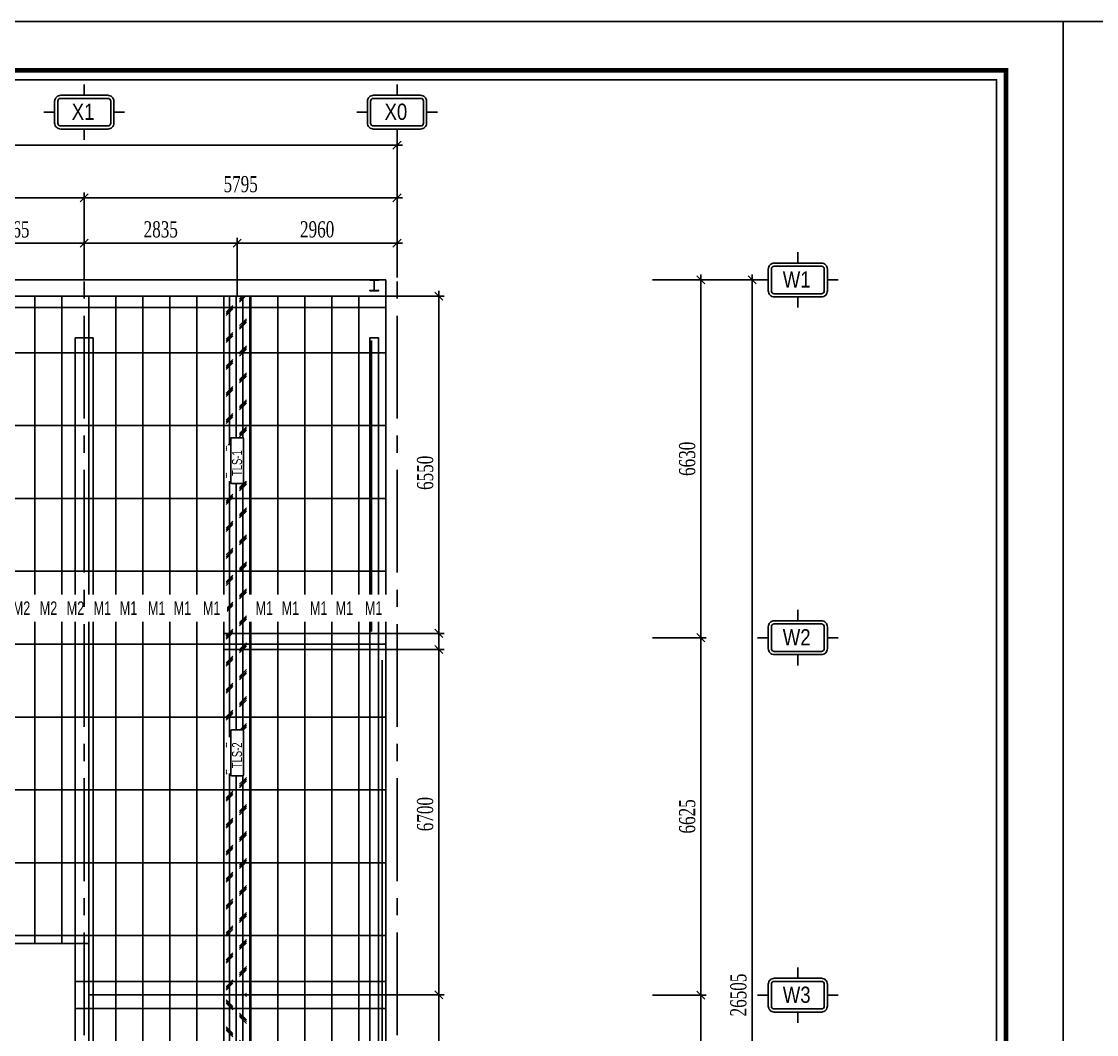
# Model space of a CAD drawing. Header units: inches. Extents: x 315041 to 662841, y -45540 to -35018.
# Drawn here: x 332386.5 to 332585.6, y -36348.9 to -36161.1 of the extents above; entities that cross this region are included whole.
import ezdxf
from ezdxf.enums import TextEntityAlignment as Align

# ---------------------------------------------------------------- set-up
doc = ezdxf.new("R2010")
doc.units = ezdxf.units.IN
doc.header["$MEASUREMENT"] = 0
doc.linetypes.add('CENTER2', pattern=[28.575, 19.05, -3.175, 3.175, -3.175])
for name, color, linetype in [('2', 2, 'Continuous'), ('3', 3, 'Continuous'), ('6', 6, 'Continuous'), ('7', 7, 'Continuous'), ('8', 8, 'Continuous'), ('BAO KHUNG', 31, 'Continuous'), ('flashing', 6, 'Continuous'), ('ROOFING', 4, 'Continuous')]:
    doc.layers.add(name, color=color, linetype=linetype)
doc.styles.add('hx2', font='VHARIALN.TTF')
doc.styles.add('ST1', font='times.ttf', dxfattribs={"width": 0.7})
doc.styles.add('ST1H', font='vnshxh.shx', dxfattribs={"width": 0.7})
doc.dimstyles.new('100', dxfattribs={"dimtxt": 3, "dimasz": 1.5, "dimexe": 1, "dimexo": 0, "dimgap": 1, "dimtad": 1, "dimdec": 0, "dimlfac": 100, "dimzin": 0, "dimdsep": 46, "dimtxsty": 'ST1', "dimblk": 'OBLIQUE', "dimcen": 1, "dimdle": 1, "dimclrd": 8, "dimclre": 8, "dimclrt": 3, "dimadec": 0, "dimazin": 0, "dimtfac": 1, "dimtdec": 0, "dimtix": 1, "dimtmove": 1, "dimatfit": 3, "dimfxl": 0, "dimtfill": 1, "dimtolj": 1, "dimtzin": 0, "dimlwd": -1, "dimlwe": -1, "dimarcsym": 1})
pattern_1 = [(90, (0, 0), (-1.25, 8e-17), []), (225, (0.625, 0.625), (2.499999996, -2.499999996), [1.76776696, -1.76776696]), (225, (0.625, 0.9375), (2.499999996, -2.499999996), [1.76776696, -1.76776696]), (225, (0.625, 1.25), (2.499999996, -2.499999996), [1.76776696, -1.76776696])]

# ---------------------------------------------------------------- blocks, each defined once
blk = doc.blocks.new('A$C75D82031')
at = {"layer": '2', "color": 157, "linetype": 'Continuous'}
blk.add_lwpolyline([(0, 420), (594, 420), (594, 0), (0, 0)], close=True, dxfattribs=at)
at = {"layer": '7', "color": 147, "linetype": 'Continuous'}
blk.add_lwpolyline([(12.33, 57.61), (581.67, 57.61), (581.67, 409.19), (12.33, 409.19)], close=True, dxfattribs=at)
at = {"layer": 'BAO KHUNG', "color": 167, "linetype": 'Continuous', "const_width": 0.871}
blk.add_lwpolyline([(10.59, 9.07), (583.41, 9.07), (583.41, 410.93), (10.59, 410.93)], close=True, dxfattribs=at)
blk = doc.blocks.new('A$C343D357D')
at = {"layer": '2'}
for points in [[(0, 1.62), (1.37, 1.62), (1.37, 1.67), (0, 1.67)], [(0, 0), (1.37, 0), (1.37, 0.05), (0, 0.05)], [(0.67, 0.05), (0.71, 0.05), (0.71, 1.62), (0.67, 1.62)]]:
    blk.add_lwpolyline(points, close=True, dxfattribs=at)
blk = doc.blocks.new('TENTRUC')
at = {"layer": '7'}
for p, q in [((0, 8.27), (0, 10.26)), ((-7.48, 5.13), (-5.48, 5.13)), ((5.48, 5.13), (7.48, 5.13)), ((0, 0), (0, 2))]:
    blk.add_line(p, q, dxfattribs=at)
blk.add_lwpolyline([(-4.36, 8.27), (4.36, 8.27, -0.414214), (5.48, 7.14), (5.48, 3.12, -0.414214), (4.36, 2), (-4.36, 2, -0.414214), (-5.48, 3.12), (-5.48, 7.14, -0.414214)], format="xyb", close=True, dxfattribs=at)
at = {"layer": '8', "ltscale": 15}
blk.add_lwpolyline([(-4.36, 7.68), (4.36, 7.68, -0.414214), (4.9, 7.14), (4.9, 3.12, -0.414214), (4.36, 2.58), (-4.36, 2.58, -0.414214), (-4.9, 3.12), (-4.9, 7.14, -0.414214)], format="xyb", close=True, dxfattribs=at)
at = {"layer": '3', "style": 'hx2'}
blk.add_attdef('TR', text='', height=2.9, dxfattribs=at).set_placement((-0.16, 3.83), align=Align.CENTER)
blk = doc.blocks.new('_Oblique')
at = {"color": 0, "linetype": 'ByBlock', "lineweight": -2}
blk.add_line((-0.5, -0.5), (0.5, 0.5), dxfattribs=at)
blk = doc.blocks.new('*D805')
at = {"color": 8, "linetype": 'Continuous', "transparency": 16777216}
for p, q in [((332442.46, -37466.37), (332442.46, -37534.67)), ((332433.53, -37467.37), (332443.46, -37467.37)), ((332433.53, -37533.67), (332443.46, -37533.67))]:
    blk.add_line(p, q, dxfattribs=at)
at = {"layer": 'Defpoints', "color": 0, "transparency": 16777216}
for p in [(332433.53, -37467.37), (332433.53, -37533.67), (332442.46, -37533.67)]:
    blk.add_point(p, dxfattribs=at)
at = {"color": 8, "transparency": 16777216, "xscale": 1.5, "yscale": 1.5, "zscale": 1.5}
for p, rotation in [((332442.46, -37467.37), 90), ((332442.46, -37533.67), 270)]:
    blk.add_blockref('_Oblique', p, dxfattribs=dict(at, rotation=rotation))
at = {"color": 3, "transparency": 16777216, "insert": (332439.94, -37500.52), "char_height": 3, "attachment_point": 5, "rotation": 90, "style": 'ST1', "bg_fill": 3, "box_fill_scale": 1.25, "bg_fill_color": 256, "bg_fill_true_color": 13158600, "bg_fill_transparency": 0}
blk.add_mtext('\\A1;6630', dxfattribs=at)
blk = doc.blocks.new('*D806')
at = {"color": 8, "linetype": 'Continuous', "transparency": 16777216}
for p, q in [((332442.46, -37532.67), (332442.46, -37600.92)), ((332433.53, -37533.67), (332443.46, -37533.67)), ((332433.53, -37599.92), (332443.46, -37599.92))]:
    blk.add_line(p, q, dxfattribs=at)
at = {"layer": 'Defpoints', "color": 0, "transparency": 16777216}
for p in [(332433.53, -37533.67), (332433.53, -37599.92), (332442.46, -37599.92)]:
    blk.add_point(p, dxfattribs=at)
at = {"color": 8, "transparency": 16777216, "xscale": 1.5, "yscale": 1.5, "zscale": 1.5}
for p, rotation in [((332442.46, -37533.67), 90), ((332442.46, -37599.92), 270)]:
    blk.add_blockref('_Oblique', p, dxfattribs=dict(at, rotation=rotation))
at = {"color": 3, "transparency": 16777216, "insert": (332439.94, -37566.79), "char_height": 3, "attachment_point": 5, "rotation": 90, "style": 'ST1', "bg_fill": 3, "box_fill_scale": 1.25, "bg_fill_color": 256, "bg_fill_true_color": 13158600, "bg_fill_transparency": 14989264}
blk.add_mtext('\\A1;6625', dxfattribs=at)
blk = doc.blocks.new('*D807')
at = {"color": 8, "linetype": 'Continuous', "transparency": 16777216}
for p, q in [((332433.53, -37599.92), (332443.46, -37599.92)), ((332442.46, -37598.92), (332442.46, -37667.17)), ((332433.53, -37666.17), (332443.46, -37666.17))]:
    blk.add_line(p, q, dxfattribs=at)
at = {"layer": 'Defpoints', "color": 0, "transparency": 16777216}
for p in [(332433.53, -37599.92), (332433.53, -37666.17), (332442.46, -37666.17)]:
    blk.add_point(p, dxfattribs=at)
at = {"color": 8, "transparency": 16777216, "xscale": 1.5, "yscale": 1.5, "zscale": 1.5}
for p, rotation in [((332442.46, -37599.92), 90), ((332442.46, -37666.17), 270)]:
    blk.add_blockref('_Oblique', p, dxfattribs=dict(at, rotation=rotation))
at = {"color": 3, "transparency": 16777216, "insert": (332439.94, -37633.04), "char_height": 3, "attachment_point": 5, "rotation": 90, "style": 'ST1', "bg_fill": 3, "box_fill_scale": 1.25, "bg_fill_color": 256, "bg_fill_true_color": 13158600, "bg_fill_transparency": 1308716}
blk.add_mtext('\\A1;6625', dxfattribs=at)
blk = doc.blocks.new('*D809')
at = {"color": 8, "linetype": 'Continuous', "transparency": 16777216}
for p, q in [((332451.95, -37466.37), (332451.95, -37733.42)), ((332433.6, -37467.37), (332452.95, -37467.37)), ((332433.6, -37732.42), (332452.95, -37732.42))]:
    blk.add_line(p, q, dxfattribs=at)
at = {"layer": 'Defpoints', "color": 0, "transparency": 16777216}
for p in [(332433.6, -37467.37), (332433.6, -37732.42), (332451.95, -37732.42)]:
    blk.add_point(p, dxfattribs=at)
at = {"color": 8, "transparency": 16777216, "xscale": 1.5, "yscale": 1.5, "zscale": 1.5}
for p, rotation in [((332451.95, -37467.37), 90), ((332451.95, -37732.42), 270)]:
    blk.add_blockref('_Oblique', p, dxfattribs=dict(at, rotation=rotation))
at = {"color": 3, "transparency": 16777216, "insert": (332449.42, -37599.89), "char_height": 3, "attachment_point": 5, "rotation": 90, "style": 'ST1', "bg_fill": 3, "box_fill_scale": 1.25, "bg_fill_color": 256, "bg_fill_true_color": 13158600, "bg_fill_transparency": 0}
blk.add_mtext('\\A1;26505', dxfattribs=at)
blk = doc.blocks.new('*D820')
at = {"color": 8, "linetype": 'Continuous', "transparency": 16777216}
for p, q in [((332276.23, -37460.13), (332276.23, -37451.16)), ((332328.23, -37460.13), (332328.23, -37451.16)), ((332275.23, -37452.16), (332329.23, -37452.16))]:
    blk.add_line(p, q, dxfattribs=at)
at = {"layer": 'Defpoints', "color": 0, "transparency": 16777216}
for p in [(332328.23, -37452.16), (332276.23, -37460.13), (332328.23, -37460.13)]:
    blk.add_point(p, dxfattribs=at)
at = {"color": 8, "transparency": 16777216, "xscale": 1.5, "yscale": 1.5, "zscale": 1.5, "rotation": 180}
blk.add_blockref('_Oblique', (332276.23, -37452.16), dxfattribs=at)
at = {"color": 8, "transparency": 16777216, "xscale": 1.5, "yscale": 1.5, "zscale": 1.5}
blk.add_blockref('_Oblique', (332328.23, -37452.16), dxfattribs=at)
at = {"color": 3, "transparency": 16777216, "insert": (332302.23, -37449.63), "char_height": 3, "attachment_point": 5, "style": 'ST1', "bg_fill": 3, "box_fill_scale": 1.25, "bg_fill_color": 256, "bg_fill_true_color": 13158600, "bg_fill_transparency": 0}
blk.add_mtext('\\A1;5200', dxfattribs=at)
blk = doc.blocks.new('*D821')
at = {"color": 8, "linetype": 'Continuous', "transparency": 16777216}
for p, q in [((332328.23, -37460.13), (332328.23, -37451.16)), ((332386.18, -37460.13), (332386.18, -37451.16)), ((332327.23, -37452.16), (332387.18, -37452.16))]:
    blk.add_line(p, q, dxfattribs=at)
at = {"layer": 'Defpoints', "color": 0, "transparency": 16777216}
for p in [(332386.18, -37452.16), (332328.23, -37460.13), (332386.18, -37460.13)]:
    blk.add_point(p, dxfattribs=at)
at = {"color": 8, "transparency": 16777216, "xscale": 1.5, "yscale": 1.5, "zscale": 1.5, "rotation": 180}
blk.add_blockref('_Oblique', (332328.23, -37452.16), dxfattribs=at)
at = {"color": 8, "transparency": 16777216, "xscale": 1.5, "yscale": 1.5, "zscale": 1.5}
blk.add_blockref('_Oblique', (332386.18, -37452.16), dxfattribs=at)
at = {"color": 3, "transparency": 16777216, "insert": (332357.21, -37449.63), "char_height": 3, "attachment_point": 5, "style": 'ST1', "bg_fill": 3, "box_fill_scale": 1.25, "bg_fill_color": 256, "bg_fill_true_color": 13158600, "bg_fill_transparency": 0}
blk.add_mtext('\\A1;5795', dxfattribs=at)
blk = doc.blocks.new('*D822')
at = {"color": 8, "linetype": 'Continuous', "transparency": 16777216}
for p, q in [((332016.68, -37442.41), (332387.18, -37442.41)), ((332017.68, -37460.13), (332017.68, -37441.41)), ((332386.18, -37460.13), (332386.18, -37441.41))]:
    blk.add_line(p, q, dxfattribs=at)
at = {"layer": 'Defpoints', "color": 0, "transparency": 16777216}
for p in [(332386.18, -37442.41), (332017.68, -37460.13), (332386.18, -37460.13)]:
    blk.add_point(p, dxfattribs=at)
at = {"color": 8, "transparency": 16777216, "xscale": 1.5, "yscale": 1.5, "zscale": 1.5, "rotation": 180}
blk.add_blockref('_Oblique', (332017.68, -37442.41), dxfattribs=at)
at = {"color": 8, "transparency": 16777216, "xscale": 1.5, "yscale": 1.5, "zscale": 1.5}
blk.add_blockref('_Oblique', (332386.18, -37442.41), dxfattribs=at)
at = {"color": 3, "transparency": 16777216, "insert": (332201.93, -37439.89), "char_height": 3, "attachment_point": 5, "style": 'ST1', "bg_fill": 3, "box_fill_scale": 1.25, "bg_fill_color": 256, "bg_fill_true_color": 13158600, "bg_fill_transparency": 0}
blk.add_mtext('\\A1;36850', dxfattribs=at)
blk = doc.blocks.new('*D847')
at = {"color": 8, "linetype": 'Continuous', "transparency": 16777216}
for p, q in [((332370.44, -36202.2), (332399.09, -36202.2)), ((332371.44, -36212.02), (332371.44, -36201.2)), ((332398.09, -36209.02), (332398.09, -36201.2))]:
    blk.add_line(p, q, dxfattribs=at)
at = {"layer": 'Defpoints', "color": 0, "transparency": 16777216}
for p in [(332398.09, -36202.2), (332398.09, -36209.02), (332371.44, -36212.02)]:
    blk.add_point(p, dxfattribs=at)
at = {"color": 8, "transparency": 16777216, "xscale": 1.5, "yscale": 1.5, "zscale": 1.5, "rotation": 180}
blk.add_blockref('_Oblique', (332371.44, -36202.2), dxfattribs=at)
at = {"color": 8, "transparency": 16777216, "xscale": 1.5, "yscale": 1.5, "zscale": 1.5}
blk.add_blockref('_Oblique', (332398.09, -36202.2), dxfattribs=at)
at = {"color": 3, "transparency": 16777216, "insert": (332384.77, -36199.67), "char_height": 3, "attachment_point": 5, "style": 'ST1', "bg_fill": 3, "box_fill_scale": 1.25, "bg_fill_color": 256, "bg_fill_true_color": 13158600, "bg_fill_transparency": 12354216}
blk.add_mtext('\\A1;2665', dxfattribs=at)
blk = doc.blocks.new('*D848')
at = {"color": 8, "linetype": 'Continuous', "transparency": 16777216}
for p, q in [((332397.09, -36202.2), (332427.44, -36202.2)), ((332398.09, -36209.02), (332398.09, -36201.2)), ((332426.44, -36212.02), (332426.44, -36201.2))]:
    blk.add_line(p, q, dxfattribs=at)
at = {"layer": 'Defpoints', "color": 0, "transparency": 16777216}
for p in [(332426.44, -36202.2), (332398.09, -36209.02), (332426.44, -36212.02)]:
    blk.add_point(p, dxfattribs=at)
at = {"color": 8, "transparency": 16777216, "xscale": 1.5, "yscale": 1.5, "zscale": 1.5, "rotation": 180}
blk.add_blockref('_Oblique', (332398.09, -36202.2), dxfattribs=at)
at = {"color": 8, "transparency": 16777216, "xscale": 1.5, "yscale": 1.5, "zscale": 1.5}
blk.add_blockref('_Oblique', (332426.44, -36202.2), dxfattribs=at)
at = {"color": 3, "transparency": 16777216, "insert": (332412.27, -36199.67), "char_height": 3, "attachment_point": 5, "style": 'ST1', "bg_fill": 3, "box_fill_scale": 1.25, "bg_fill_color": 256, "bg_fill_true_color": 13158600, "bg_fill_transparency": 11362804}
blk.add_mtext('\\A1;2835', dxfattribs=at)
blk = doc.blocks.new('*D849')
at = {"color": 8, "linetype": 'Continuous', "transparency": 16777216}
for p, q in [((332425.44, -36202.2), (332457.04, -36202.2)), ((332426.44, -36212.02), (332426.44, -36201.2)), ((332456.04, -36208.56), (332456.04, -36201.2))]:
    blk.add_line(p, q, dxfattribs=at)
at = {"layer": 'Defpoints', "color": 0, "transparency": 16777216}
for p in [(332456.04, -36202.2), (332456.04, -36208.56), (332426.44, -36212.02)]:
    blk.add_point(p, dxfattribs=at)
at = {"color": 8, "transparency": 16777216, "xscale": 1.5, "yscale": 1.5, "zscale": 1.5, "rotation": 180}
blk.add_blockref('_Oblique', (332426.44, -36202.2), dxfattribs=at)
at = {"color": 8, "transparency": 16777216, "xscale": 1.5, "yscale": 1.5, "zscale": 1.5}
blk.add_blockref('_Oblique', (332456.04, -36202.2), dxfattribs=at)
at = {"color": 3, "transparency": 16777216, "insert": (332441.24, -36199.67), "char_height": 3, "attachment_point": 5, "style": 'ST1', "bg_fill": 3, "box_fill_scale": 1.25, "bg_fill_color": 256, "bg_fill_true_color": 13158600, "bg_fill_transparency": 1019152}
blk.add_mtext('\\A1;2960', dxfattribs=at)
blk = doc.blocks.new('*D1200')
at = {"color": 8, "linetype": 'Continuous', "transparency": 16777216}
for p, q in [((332428.94, -36212.02), (332464.79, -36212.02)), ((332463.79, -36211.02), (332463.79, -36278.52)), ((332428.94, -36277.52), (332464.79, -36277.52))]:
    blk.add_line(p, q, dxfattribs=at)
at = {"layer": 'Defpoints', "color": 0, "transparency": 16777216}
for p in [(332428.94, -36212.02), (332428.94, -36277.52), (332463.79, -36277.52)]:
    blk.add_point(p, dxfattribs=at)
at = {"color": 8, "transparency": 16777216, "xscale": 1.5, "yscale": 1.5, "zscale": 1.5}
for p, rotation in [((332463.79, -36212.02), 90), ((332463.79, -36277.52), 270)]:
    blk.add_blockref('_Oblique', p, dxfattribs=dict(at, rotation=rotation))
at = {"color": 52, "transparency": 16777216, "insert": (332461.26, -36244.77), "char_height": 3, "attachment_point": 5, "rotation": 90, "style": 'ST1', "bg_fill": 3, "box_fill_scale": 1.25, "bg_fill_color": 256, "bg_fill_true_color": 13158600, "bg_fill_transparency": 6881357}
blk.add_mtext('\\A1;6550', dxfattribs=at)
blk = doc.blocks.new('*D1201')
at = {"color": 8, "linetype": 'Continuous', "transparency": 16777216}
for p, q in [((332463.79, -36273.52), (332463.79, -36342.52)), ((332428.94, -36274.52), (332464.79, -36274.52)), ((332428.94, -36341.52), (332464.79, -36341.52))]:
    blk.add_line(p, q, dxfattribs=at)
at = {"layer": 'Defpoints', "color": 0, "transparency": 16777216}
for p in [(332428.94, -36274.52), (332428.94, -36341.52), (332463.79, -36341.52)]:
    blk.add_point(p, dxfattribs=at)
at = {"color": 8, "transparency": 16777216, "xscale": 1.5, "yscale": 1.5, "zscale": 1.5}
for p, rotation in [((332463.79, -36274.52), 90), ((332463.79, -36341.52), 270)]:
    blk.add_blockref('_Oblique', p, dxfattribs=dict(at, rotation=rotation))
at = {"color": 52, "transparency": 16777216, "insert": (332461.26, -36308.02), "char_height": 3, "attachment_point": 5, "rotation": 90, "style": 'ST1', "bg_fill": 3, "box_fill_scale": 1.25, "bg_fill_color": 256, "bg_fill_true_color": 13158600, "bg_fill_transparency": 2461644}
blk.add_mtext('\\A1;6700', dxfattribs=at)
blk = doc.blocks.new('*D1208')
at = {"color": 8, "linetype": 'Continuous', "transparency": 16777216}
for p, q in [((332428.94, -36341.52), (332464.79, -36341.52)), ((332463.79, -36409.52), (332463.79, -36340.52)), ((332428.94, -36408.52), (332464.79, -36408.52))]:
    blk.add_line(p, q, dxfattribs=at)
at = {"layer": 'Defpoints', "color": 0, "transparency": 16777216}
for p in [(332428.94, -36341.52), (332463.79, -36341.52), (332428.94, -36408.52)]:
    blk.add_point(p, dxfattribs=at)
at = {"color": 8, "transparency": 16777216, "xscale": 1.5, "yscale": 1.5, "zscale": 1.5}
for p, rotation in [((332463.79, -36341.52), 90), ((332463.79, -36408.52), 270)]:
    blk.add_blockref('_Oblique', p, dxfattribs=dict(at, rotation=rotation))
at = {"color": 52, "transparency": 16777216, "insert": (332461.26, -36375.02), "char_height": 3, "attachment_point": 5, "rotation": 90, "style": 'ST1', "bg_fill": 3, "box_fill_scale": 1.25, "bg_fill_color": 256, "bg_fill_true_color": 13158600, "bg_fill_transparency": 2343004}
blk.add_mtext('\\A1;6700', dxfattribs=at)
blk = doc.blocks.new('A$C66BB428B')
at = {"color": 8}
blk.add_lwpolyline([(91.871, 149.198), (91.871, 314.498), (456.171, 314.498), (456.171, 52.5), (188.471, 52.5), (188.471, 149.198)], close=True, dxfattribs=at)
at = {"layer": '2', "color": 8}
for points in [[(398.671, 60.25), (401.971, 60.25), (401.971, 303.748), (398.671, 303.748)], [(453.196, 60.25), (454.846, 60.25), (454.846, 303.748), (453.196, 303.748)]]:
    blk.add_lwpolyline(points, close=True, dxfattribs=at)
at = {"layer": '6', "color": 8}
for p, q in [((91.871, 309.398), (456.171, 309.398)), ((91.871, 300.998), (456.171, 300.998)), ((91.871, 287.498), (456.171, 287.498)), ((91.871, 273.998), (456.171, 273.998)), ((91.871, 260.498), (456.171, 260.498)), ((91.871, 246.998), (456.171, 246.998)), ((91.871, 233.498), (456.171, 233.498)), ((91.871, 219.998), (456.171, 219.998)), ((91.871, 206.498), (456.171, 206.498)), ((91.871, 192.998), (456.171, 192.998)), ((398.671, 184.498), (456.171, 184.498)), ((398.671, 179.498), (456.071, 179.498))]:
    blk.add_line(p, q, dxfattribs=at)
at = {"layer": '8', "color": 8}
for points in [[(453.521, 249.361), (453.521, 303.248)], [(455.521, 179.498), (455.521, 244.061)], [(455.521, 118.398), (455.521, 179.349)]]:
    blk.add_lwpolyline(points, dxfattribs=at)
at = {"layer": '2', "color": 8, "xscale": 1.200000000011642, "yscale": 1.19999999999709, "zscale": 1.2}
blk.add_blockref('A$C343D357D', (453.196, 312.498), dxfattribs=at)
at = {"layer": '3'}
ref = blk.add_blockref('TENTRUC', (400.321, 350.716), dxfattribs=dict(at, xscale=-1, rotation=180))
ref.add_attrib('TR', 'x1', dxfattribs={"layer": '0', "height": 3, "style": 'hx2'}).set_placement((400.104, 344.162), align=Align.CENTER)
ref = blk.add_blockref('TENTRUC', (458.271, 350.716), dxfattribs=dict(at, xscale=-1, rotation=180))
ref.add_attrib('TR', 'x0', dxfattribs={"layer": '0', "height": 3, "style": 'hx2'}).set_placement((458.054, 344.162), align=Align.CENTER)
ref = blk.add_blockref('TENTRUC', (532.512, 319.63), dxfattribs=dict(at, xscale=-1, rotation=180))
ref.add_attrib('TR', 'w1', dxfattribs={"layer": '0', "height": 3, "style": 'hx2'}).set_placement((532.296, 313.077), align=Align.CENTER)
ref = blk.add_blockref('TENTRUC', (532.512, 253.33), dxfattribs=dict(at, xscale=-1, rotation=180))
ref.add_attrib('TR', 'w2', dxfattribs={"layer": '0', "height": 3, "style": 'hx2'}).set_placement((532.296, 246.777), align=Align.CENTER)
ref = blk.add_blockref('TENTRUC', (532.512, 187.08), dxfattribs=dict(at, xscale=-1, rotation=180))
ref.add_attrib('TR', 'w3', dxfattribs={"layer": '0', "height": 3, "style": 'hx2'}).set_placement((532.296, 180.527), align=Align.CENTER)
at = {"color": 8}
dim = blk.add_linear_dim(base=(514.548, 248.198), p1=(505.62, 314.498), p2=(505.62, 248.198), angle=90, dimstyle='100', dxfattribs=at)
dim.commit()
dim.dimension.update_dxf_attribs({"geometry": '*D805', "text_midpoint": (512.022, 281.348), "insert": (-331927.914, 37781.865)})
dim = blk.add_linear_dim(base=(514.548, 181.948), p1=(505.62, 248.198), p2=(505.62, 181.948), angle=90, dimstyle='100', dxfattribs=at)
dim.commit()
dim.dimension.update_dxf_attribs({"geometry": '*D806', "text_midpoint": (512.022, 215.073), "insert": (-331927.914, 37781.865)})
dim = blk.add_linear_dim(base=(514.548, 115.698), p1=(505.62, 181.948), p2=(505.62, 115.698), angle=90, dimstyle='100', dxfattribs=at)
dim.commit()
dim.dimension.update_dxf_attribs({"geometry": '*D807', "text_midpoint": (512.022, 148.823), "insert": (-331927.914, 37781.865)})
dim = blk.add_linear_dim(base=(524.034, 49.45), p1=(505.685, 314.498), p2=(505.685, 49.45), angle=90, dimstyle='100', dxfattribs=at)
dim.commit()
dim.dimension.update_dxf_attribs({"geometry": '*D809', "text_midpoint": (521.508, 181.974), "insert": (-331927.914, 37781.865)})
blk.add_lwpolyline([(0, 351.58), (569.338, 351.58), (569.338, 0), (0, 0)], close=True, dxfattribs=at)
dim = blk.add_linear_dim(base=(400.321, 329.705), p1=(348.321, 321.739), p2=(400.321, 321.739), dimstyle='100', dxfattribs=at)
dim.commit()
dim.dimension.update_dxf_attribs({"geometry": '*D820', "text_midpoint": (374.321, 332.231), "insert": (-331927.914, 37781.865)})
dim = blk.add_linear_dim(base=(458.271, 329.705), p1=(400.321, 321.739), p2=(458.271, 321.739), dimstyle='100', dxfattribs=at)
dim.commit()
dim.dimension.update_dxf_attribs({"geometry": '*D821', "text_midpoint": (429.296, 332.236), "insert": (-331927.914, 37781.865)})
dim = blk.add_linear_dim(base=(458.271, 339.451), p1=(89.77, 321.739), p2=(458.271, 321.739), dimstyle='100', dxfattribs=at)
dim.commit()
dim.dimension.update_dxf_attribs({"geometry": '*D822', "text_midpoint": (274.021, 341.977), "insert": (-331927.914, 37781.865)})

msp = doc.modelspace()

# ---------------------------------------------------------------- block references
at = {"color": 1}
msp.add_blockref('A$C75D82031', (332579.4423, -36581.1298), dxfattribs=at)
at = {"color": 9}
msp.add_blockref('A$C66BB428B', (331997.7735, -36523.5197), dxfattribs=at)

# ---------------------------------------------------------------- next in the draw order: hatches: boundary and pattern name
at = {"layer": 'ROOFING', "true_color": 0xcae01f}
h = msp.add_hatch(dxfattribs=at)
h.set_pattern_fill('CORK', color=52, scale=10, angle=90, style=0)
h.set_pattern_definition(pattern_1)
h.paths.add_polyline_path([(332423.9444, -36212.0222), (332428.9444, -36212.0222), (332428.9444, -36277.5222), (332423.9444, -36277.5222)])
h.paths.add_polyline_path([(332425.2556, -36246.5828, 0.41421356), (332425.4431, -36246.7703), (332427.4068, -36246.7703, 0.41421356), (332427.5943, -36246.5828), (332427.5943, -36238.4464, 0.41421356), (332427.4068, -36238.2589), (332425.4431, -36238.2589, 0.41421356), (332425.2556, -36238.4464)], flags=16)

# ---------------------------------------------------------------- next in the draw order: linework, layer by layer
at = {"color": 8, "linetype": 'CENTER2'}
msp.add_line((332456.0442, -36491.872), (332456.0442, -36201.7809), dxfattribs=at)
at = {"color": 9}
msp.add_line((332437.2409, -36341.5222), (332453.9444, -36341.5222), dxfattribs=at)
at = {"layer": 'flashing'}
for points in [[(332398.9444, -36212.0222), (332403.9444, -36212.0222), (332403.9444, -36341.5222), (332398.9444, -36341.5222)], [(332403.9444, -36212.0222), (332408.9444, -36212.0222), (332408.9444, -36341.5222), (332403.9444, -36341.5222)], [(332408.9444, -36212.0222), (332413.9444, -36212.0222), (332413.9444, -36341.5222), (332408.9444, -36341.5222)], [(332413.9444, -36212.0222), (332418.9444, -36212.0222), (332418.9444, -36341.5222), (332413.9444, -36341.5222)], [(332418.9444, -36212.0222), (332423.9444, -36212.0222), (332423.9444, -36341.5222), (332418.9444, -36341.5222)], [(332428.9444, -36212.0222), (332433.9444, -36212.0222), (332433.9444, -36341.5222), (332428.9444, -36341.5222)], [(332433.9444, -36212.0222), (332438.9444, -36212.0222), (332438.9444, -36341.5222), (332433.9444, -36341.5222)], [(332438.9444, -36212.0222), (332443.9444, -36212.0222), (332443.9444, -36341.5222), (332438.9444, -36341.5222)], [(332443.9444, -36212.0222), (332448.9444, -36212.0222), (332448.9444, -36341.5222), (332443.9444, -36341.5222)], [(332448.9444, -36212.0222), (332453.9444, -36212.0222), (332453.9444, -36341.5222), (332448.9444, -36341.5222)], [(332398.9444, -36471.0222), (332403.9444, -36471.0222), (332403.9444, -36341.5222), (332398.9444, -36341.5222)], [(332403.9444, -36471.0222), (332408.9444, -36471.0222), (332408.9444, -36341.5222), (332403.9444, -36341.5222)], [(332408.9444, -36471.0222), (332413.9444, -36471.0222), (332413.9444, -36341.5222), (332408.9444, -36341.5222)], [(332413.9444, -36471.0222), (332418.9444, -36471.0222), (332418.9444, -36341.5222), (332413.9444, -36341.5222)], [(332418.9444, -36471.0222), (332423.9444, -36471.0222), (332423.9444, -36341.5222), (332418.9444, -36341.5222)], [(332428.9444, -36471.0222), (332433.9444, -36471.0222), (332433.9444, -36341.5222), (332428.9444, -36341.5222)], [(332433.9444, -36471.0222), (332438.9444, -36471.0222), (332438.9444, -36341.5222), (332433.9444, -36341.5222)], [(332438.9444, -36471.0222), (332443.9444, -36471.0222), (332443.9444, -36341.5222), (332438.9444, -36341.5222)], [(332443.9444, -36471.0222), (332448.9444, -36471.0222), (332448.9444, -36341.5222), (332443.9444, -36341.5222)], [(332448.9444, -36471.0222), (332453.9444, -36471.0222), (332453.9444, -36341.5222), (332448.9444, -36341.5222)]]:
    msp.add_lwpolyline(points, close=True, dxfattribs=at)
at = {"layer": 'ROOFING', "color": 52, "true_color": 0xcae01f}
msp.add_lwpolyline([(332423.9444, -36212.0222), (332428.9444, -36212.0222), (332428.9444, -36277.5222), (332423.9444, -36277.5222)], close=True, dxfattribs=at)

# ---------------------------------------------------------------- next in the draw order: block references
at = {"color": 1}
msp.add_blockref('A$C75D82031', (331985.4423, -36581.1298), dxfattribs=at)

# ---------------------------------------------------------------- next in the draw order: texts
at = {"layer": 'flashing', "char_height": 2.5, "attachment_point": 5, "style": 'ST1H', "bg_fill": 2}
for insert in [(332416.2871, -36269.8438), (332446.2871, -36269.8438)]:
    msp.add_mtext('\\A1;m1', dxfattribs=dict(at, insert=insert))
at = {"layer": 'ROOFING', "color": 1, "true_color": 0xfb040c, "insert": (332426.4099, -36242.9765), "char_height": 1.875, "attachment_point": 5, "rotation": 90, "style": 'ST1H', "bg_fill": 2}
msp.add_mtext('\\A1;tls-1', dxfattribs=at)

# ---------------------------------------------------------------- next in the draw order: linework, layer by layer
at = {"layer": 'ROOFING', "color": 1, "true_color": 0xfb040c}
msp.add_lwpolyline([(332425.2556, -36246.5828), (332425.2556, -36238.4464, -0.41421356), (332425.4431, -36238.2589), (332427.4068, -36238.2589, -0.41421356), (332427.5943, -36238.4464), (332427.5943, -36246.5828, -0.41421356), (332427.4068, -36246.7703), (332425.4431, -36246.7703, -0.41421356)], format="xyb", close=True, dxfattribs=at)

# ---------------------------------------------------------------- next in the draw order: texts
at = {"layer": 'flashing', "char_height": 2.5, "attachment_point": 5, "style": 'ST1H', "bg_fill": 2}
for insert in [(332411.5101, -36269.8438), (332421.6949, -36269.8438), (332441.5101, -36269.8438), (332451.6949, -36269.8438)]:
    msp.add_mtext('\\A1;m1', dxfattribs=dict(at, insert=insert))

# ---------------------------------------------------------------- next in the draw order: texts
for insert in [(332406.2893, -36269.8438), (332436.2893, -36269.8438)]:
    msp.add_mtext('\\A1;m1', dxfattribs=dict(at, insert=insert))

# ---------------------------------------------------------------- next in the draw order: texts
for insert in [(332401.4431, -36269.8438), (332431.4431, -36269.8438)]:
    msp.add_mtext('\\A1;m1', dxfattribs=dict(at, insert=insert))

# ---------------------------------------------------------------- next in the draw order: linework, layer by layer
at = {"layer": 'flashing', "color": 4}
msp.add_lwpolyline([(332393.9444, -36212.0222), (332398.9444, -36212.0222), (332398.9444, -36332.0222), (332393.9444, -36332.0222)], close=True, dxfattribs=at)

# ---------------------------------------------------------------- next in the draw order: texts
at = {"layer": 'flashing', "color": 4, "insert": (332396.4728, -36269.8438), "char_height": 2.5, "attachment_point": 5, "style": 'ST1H', "bg_fill": 2}
msp.add_mtext('\\A1;m2', dxfattribs=at)

# ---------------------------------------------------------------- next in the draw order: linework, layer by layer
at = {"color": 8, "linetype": 'CENTER2'}
msp.add_line((332398.0942, -36491.872), (332398.0942, -36201.7809), dxfattribs=at)
at = {"layer": 'flashing', "color": 4}
msp.add_lwpolyline([(332388.9444, -36212.0222), (332393.9444, -36212.0222), (332393.9444, -36332.0222), (332388.9444, -36332.0222)], close=True, dxfattribs=at)

# ---------------------------------------------------------------- next in the draw order: texts
at = {"layer": 'flashing', "color": 4, "insert": (332391.4728, -36269.8438), "char_height": 2.5, "attachment_point": 5, "style": 'ST1H', "bg_fill": 2}
msp.add_mtext('\\A1;m2', dxfattribs=at)

# ---------------------------------------------------------------- next in the draw order: linework, layer by layer
at = {"layer": 'flashing', "color": 4}
msp.add_lwpolyline([(332383.9444, -36212.0222), (332388.9444, -36212.0222), (332388.9444, -36332.0222), (332383.9444, -36332.0222)], close=True, dxfattribs=at)

# ---------------------------------------------------------------- next in the draw order: texts
at = {"layer": 'flashing', "color": 4, "insert": (332386.4728, -36269.8438), "char_height": 2.5, "attachment_point": 5, "style": 'ST1H', "bg_fill": 2}
msp.add_mtext('\\A1;m2', dxfattribs=at)

# ---------------------------------------------------------------- next in the draw order: dimensions: what is measured, and where the dimension line sits
at = {"color": 9}
dim = msp.add_linear_dim(base=(332398.0942, -36202.1992), p1=(332371.4444, -36212.0222), p2=(332398.0942, -36209.0218), dimstyle='100', dxfattribs=at)
dim.commit()
dim.dimension.update_dxf_attribs({"geometry": '*D847', "text_midpoint": (332384.7693, -36199.6733)})

# ---------------------------------------------------------------- next in the draw order: dimensions: what is measured, and where the dimension line sits
dim = msp.add_linear_dim(base=(332426.4444, -36202.1992), p1=(332398.0942, -36209.0218), p2=(332426.4444, -36212.0222), dimstyle='100', dxfattribs=at)
dim.commit()
dim.dimension.update_dxf_attribs({"geometry": '*D848', "text_midpoint": (332412.2693, -36199.6733)})

# ---------------------------------------------------------------- next in the draw order: dimensions: what is measured, and where the dimension line sits
dim = msp.add_linear_dim(base=(332456.0442, -36202.1992), p1=(332426.4444, -36212.0222), p2=(332456.0442, -36208.5552), dimstyle='100', dxfattribs=at)
dim.commit()
dim.dimension.update_dxf_attribs({"geometry": '*D849', "text_midpoint": (332441.2443, -36199.669)})

# ---------------------------------------------------------------- next in the draw order: dimensions: what is measured, and where the dimension line sits
dim = msp.add_linear_dim(base=(332463.7853, -36277.5222), p1=(332428.9444, -36212.0222), p2=(332428.9444, -36277.5222), angle=90, dimstyle='100', override={"dimclrt": 52}, dxfattribs=at)
dim.commit()
dim.dimension.update_dxf_attribs({"geometry": '*D1200', "text_midpoint": (332461.2593, -36244.7722)})

# ---------------------------------------------------------------- next in the draw order: hatches: boundary and pattern name
at = {"layer": 'ROOFING', "true_color": 0xcae01f}
h = msp.add_hatch(dxfattribs=at)
h.set_pattern_fill('CORK', color=52, scale=10, angle=90, style=0)
h.set_pattern_definition(pattern_1)
h.paths.add_polyline_path([(332423.9444, -36274.5222), (332428.9444, -36274.5222), (332428.9444, -36341.5222), (332423.9444, -36341.5222)])
edge = h.paths.add_edge_path(flags=0)
edge.add_arc((332427.4068, -36300.7284), 0.1875, 270, 360)
edge.add_line((332427.5943, -36300.7284), (332427.5943, -36292.592))
edge.add_arc((332427.4068, -36292.592), 0.1875, 0, 90)
edge.add_line((332427.4068, -36292.4045), (332425.4431, -36292.4045))
edge.add_arc((332425.4431, -36292.592), 0.1875, 90, 180)
edge.add_line((332425.2556, -36292.592), (332425.2556, -36300.7284))
edge.add_arc((332425.4431, -36300.7284), 0.1875, 180, 270)
edge.add_line((332425.4431, -36300.9159), (332427.4068, -36300.9159))

# ---------------------------------------------------------------- next in the draw order: linework, layer by layer
at = {"layer": 'ROOFING', "color": 52, "true_color": 0xcae01f}
msp.add_lwpolyline([(332423.9444, -36274.5222), (332428.9444, -36274.5222), (332428.9444, -36341.5222), (332423.9444, -36341.5222)], close=True, dxfattribs=at)

# ---------------------------------------------------------------- next in the draw order: dimensions: what is measured, and where the dimension line sits
at = {"color": 9}
dim = msp.add_linear_dim(base=(332463.7853, -36341.5222), p1=(332428.9444, -36274.5222), p2=(332428.9444, -36341.5222), angle=90, dimstyle='100', override={"dimclrt": 52}, dxfattribs=at)
dim.commit()
dim.dimension.update_dxf_attribs({"geometry": '*D1201', "text_midpoint": (332461.255, -36308.0222)})

# ---------------------------------------------------------------- next in the draw order: hatches: boundary and pattern name
at = {"layer": 'ROOFING', "true_color": 0xcae01f}
h = msp.add_hatch(dxfattribs=at)
h.set_pattern_fill('CORK', color=52, scale=10, angle=90, style=0)
h.set_pattern_definition([(270, (0, -72683.0445), (-1.25, -8e-17), []), (135, (0.625, -72683.6695), (2.499999996, 2.499999996), [1.76776696, -1.76776696]), (135, (0.625, -72683.982), (2.499999996, 2.499999996), [1.76776696, -1.76776696]), (135, (0.625, -72684.2945), (2.499999996, 2.499999996), [1.76776696, -1.76776696])])
h.paths.add_polyline_path([(332423.9444, -36408.5222), (332428.9444, -36408.5222), (332428.9444, -36341.5222), (332423.9444, -36341.5222)])
h.paths.add_polyline_path([(332425.2556, -36390.4524, 0.41421356), (332425.4431, -36390.6399), (332427.4068, -36390.6399, 0.41421356), (332427.5943, -36390.4524), (332427.5943, -36382.316, 0.41421356), (332427.4068, -36382.1285), (332425.4431, -36382.1285, 0.41421356), (332425.2556, -36382.316)], flags=16)

# ---------------------------------------------------------------- next in the draw order: linework, layer by layer
at = {"layer": 'ROOFING', "color": 52, "true_color": 0xcae01f}
msp.add_lwpolyline([(332423.9444, -36408.5222), (332428.9444, -36408.5222), (332428.9444, -36341.5222), (332423.9444, -36341.5222)], close=True, dxfattribs=at)

# ---------------------------------------------------------------- next in the draw order: texts
at = {"layer": 'ROOFING', "color": 1, "true_color": 0xfb040c, "insert": (332426.4099, -36297.1222), "char_height": 1.875, "attachment_point": 5, "rotation": 90, "style": 'ST1H', "bg_fill": 2}
msp.add_mtext('\\A1;tls-2', dxfattribs=at)

# ---------------------------------------------------------------- next in the draw order: linework, layer by layer
at = {"layer": 'ROOFING', "color": 1, "true_color": 0xfb040c}
msp.add_lwpolyline([(332425.2556, -36300.7284), (332425.2556, -36292.592, -0.41421356), (332425.4431, -36292.4045), (332427.4068, -36292.4045, -0.41421356), (332427.5943, -36292.592), (332427.5943, -36300.7284, -0.41421356), (332427.4068, -36300.9159), (332425.4431, -36300.9159, -0.41421356)], format="xyb", close=True, dxfattribs=at)

# ---------------------------------------------------------------- next in the draw order: dimensions: what is measured, and where the dimension line sits
at = {"color": 9}
dim = msp.add_linear_dim(base=(332463.7853, -36341.5222), p1=(332428.9444, -36408.5222), p2=(332428.9444, -36341.5222), angle=270, dimstyle='100', override={"dimclrt": 52}, dxfattribs=at)
dim.commit()
dim.dimension.update_dxf_attribs({"geometry": '*D1208', "text_midpoint": (332461.255, -36375.0222)})

doc.saveas('drawing.dxf')
